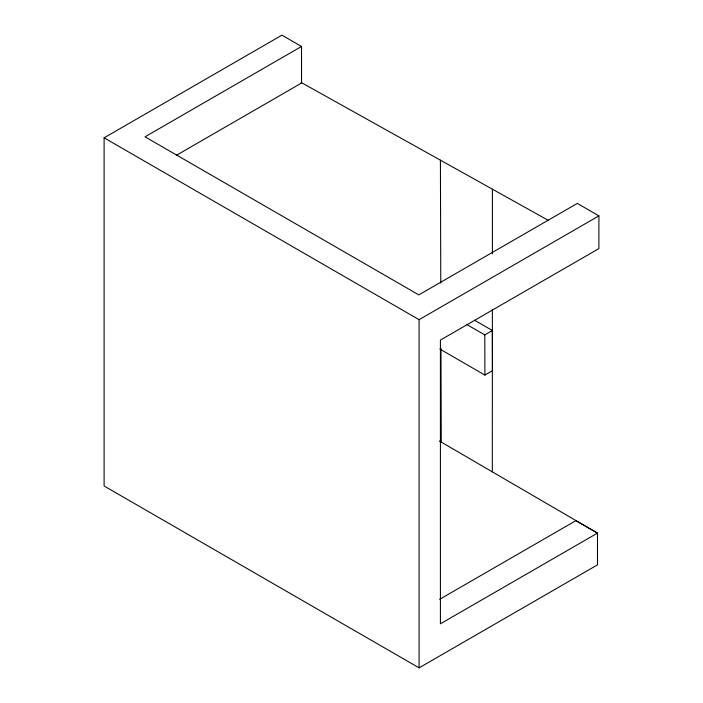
<?xml version="1.0" encoding="UTF-8"?>
<svg xmlns="http://www.w3.org/2000/svg" width="703" height="703" viewBox="0 0 703 703"><rect width="100%" height="100%" fill="white"/><g stroke="black" fill="none" stroke-linecap="round" stroke-linejoin="round"><path stroke-width="1.05" d="M492.32 471.854L492.372 309.698M492.39 253.818L492.416 189.177M492.364 330.515L492.487 370.683L484.903 375.086L484.789 334.909L492.364 330.515L474.56 320.216M439.366 441.001L597.488 533.12L597.488 564.861L419.093 667.85L104.106 485.993L104.106 137.823L281.938 35.15L301.525 46.46L301.525 83.051L176.312 155.345M301.525 46.46L145.011 136.821L418.821 294.9L577.304 203.404L598.894 215.874L598.894 248.59L440.412 340.085L440.412 623.798L597.488 533.12L575.898 520.651L439.639 599.316M104.106 137.823L419.093 319.68L598.894 215.874M301.033 82.4L548.507 220.478M466.985 324.619L484.789 334.909M439.937 349.075L484.903 375.086M440.412 160.17L440.781 283.142M440.974 348.503L441.256 442.108M419.093 319.68L419.093 667.85"/></g></svg>
